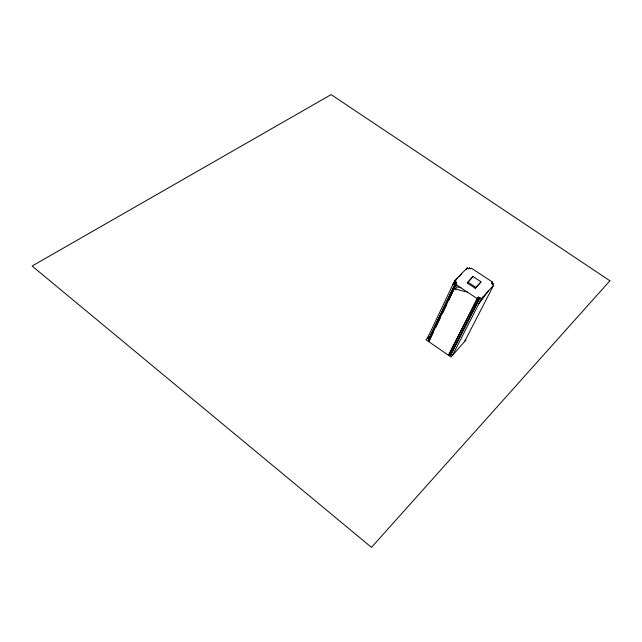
<?xml version="1.0" encoding="UTF-8"?>
<svg xmlns="http://www.w3.org/2000/svg" width="642" height="642" viewBox="0 0 642 642"><rect width="100%" height="100%" fill="white"/><g stroke="black" fill="none" stroke-linecap="round" stroke-linejoin="round"><path stroke-width="0.96" d="M491.579 283.796L492.478 282.031L471.284 268.099L470.546 268.862L469.334 268.059L468.596 268.821L467.183 267.891L454.632 280.859L427.532 338.013L429.161 339.137M455.571 282.857L456.647 283.579L428.583 341.552L429.378 340.685L428.366 339.995L456.374 282.015L454.632 280.859M429.41 337.989L453.645 287.11M454.496 285.321L455.347 283.539M432.138 332.885L433.84 329.322M429.378 340.685L433.687 331.665M435.838 327.155L440.147 318.127M442.306 313.617L446.615 304.589M448.766 300.079L453.509 290.152M455.098 286.822L456.647 283.579M455.635 289.101L456.759 286.757L460.988 287.849M466.317 269.696L467.183 267.891M467.264 283.002L472.969 276.493L480.93 281.742L480.441 282.721L475.265 288.306L467.264 283.002L472.969 276.493M475.265 288.306L480.93 281.742M492.478 282.031L491.812 282.769L493.072 283.595L492.39 284.342L493.658 285.176L481.372 298.763L478.515 297.077L477.134 298.594L448.469 355.275L477.929 297.719M478.515 297.077L479.887 298.073L479.189 298.851L477.817 297.936M449.256 354.384L450.532 355.267L479.397 298.61L478.812 298.666L450.17 355.018L450.74 355.026M450.532 355.267L479.999 297.856M481.372 298.763L452.506 355.363L451.222 354.48M480.336 301.692L483.113 296.837M464.623 341.496L493.658 285.176M476.236 304.846L476.902 303.955M478.908 303.594L488.353 291.043M457.618 277.769L452.907 284.502M452.546 285.265L454.311 282.994M459.006 276.935L461.357 273.909M465.956 339.979L451.029 357.048L425.943 339.722L428.824 336.617M428.366 339.995L455.772 282.649M492.839 283.852L493.072 283.435M453.083 289.052L453.942 289.253M453.83 288.643L467.392 292.11M467.737 282.023L475.754 287.327M455.844 284.414L477.134 298.594M468.997 268.412L469.262 267.858L469.944 268.46M609.9 280.779L371.501 547.377L32.1 266.021L331.112 94.623L609.9 280.779"/></g></svg>
